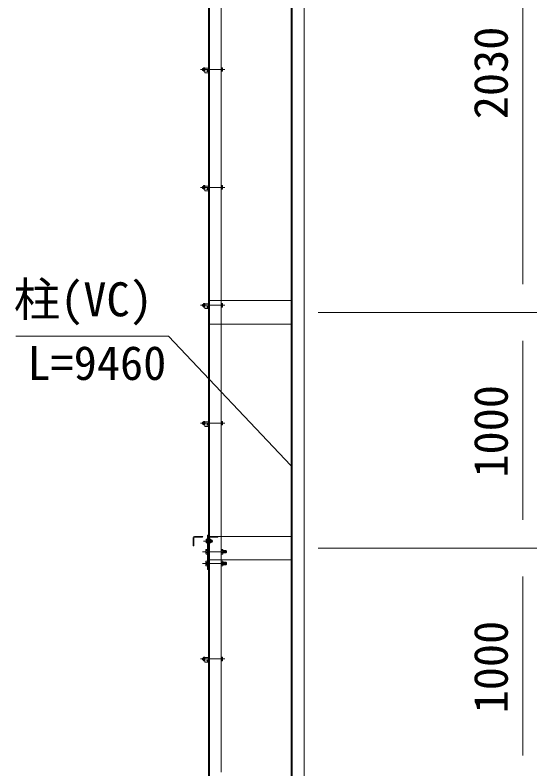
# Model space of a CAD drawing. Units: millimetres, scale not verified. Extents: x -12600 to 12600, y -8910 to 8910.
# Drawn here: x -2102 to 110, y -1699 to 1499 of the extents above; entities that cross this region are included whole.
import ezdxf
from ezdxf.enums import TextEntityAlignment as Align

# ---------------------------------------------------------------- set-up
doc = ezdxf.new("R2010")
doc.units = ezdxf.units.MM
doc.header["$LTSCALE"] = 60
doc.linetypes.add('DASHED', pattern=[7.5, 6, -1.5])
doc.linetypes.add('USER1', pattern=[50.8, 31.75, -6.35, 6.35, -6.35])
for name, color, linetype, lineweight in [('0-1_D-BMK', 2, 'USER1', 13), ('0-4_D-STR1', 1, 'Continuous', 18), ('0-6_D-STR3', 3, 'Continuous', 13), ('0-7_D-STR-DIM', 7, 'Continuous', 9), ('0-9_D-STR-TXT', 7, 'Continuous', 9)]:
    doc.layers.add(name, color=color, linetype=linetype, lineweight=lineweight)
doc.styles.add('ＭＳ ゴシック', font='')
doc.styles.get('ＭＳ ゴシック').set_extended_font_data('MS Gothic')

msp = doc.modelspace()

# ---------------------------------------------------------------- linework, layer by layer
at = {"layer": '0-1_D-BMK'}
for p, q in [((-1316.14, 1267.65), (-1213.14, 1267.65)), ((-1316.14, 767.65), (-1213.14, 767.65)), ((-1316.14, 267.65), (-1213.14, 267.65)), ((-1316.14, -232.35), (-1213.14, -232.35)), ((-1303.33, -732.35), (-1263.96, -732.35)), ((-1307.05, -777.35), (-1204.05, -777.35)), ((-1307.05, -827.35), (-1204.05, -827.35)), ((-1316.14, -1232.35), (-1213.14, -1232.35))]:
    msp.add_line(p, q, dxfattribs=at)
at = {"layer": '0-4_D-STR1'}
for p, q in [((-1282.14, -5562.35), (-1282.14, 2292.65)), ((-1278.14, -5562.35), (-1278.14, 2292.65)), ((-927.14, 1965.31), (-927.14, -5562.35)), ((-1228.14, 287.65), (-1228.14, 1767.65)), ((-931.14, 287.65), (-1278.14, 287.65)), ((-1278.14, 187.65), (-931.14, 187.65)), ((-1228.14, -712.35), (-1228.14, 187.65)), ((-1346.83, -752.35), (-1346.83, -717.35)), ((-1343.83, -750.35), (-1343.83, -719.85)), ((-1341.83, -712.35), (-1306.83, -712.35)), ((-1339.33, -715.35), (-1308.83, -715.35)), ((-1306.83, -713.35), (-1306.83, -712.35)), ((-1282.14, -752.35), (-1282.14, -717.35)), ((-1279.14, -750.35), (-1279.14, -719.85)), ((-931.14, -712.35), (-1278.14, -712.35)), ((-1277.14, -712.35), (-1242.14, -712.35)), ((-1274.64, -715.35), (-1244.14, -715.35)), ((-1242.14, -713.35), (-1242.14, -712.35)), ((-1345.83, -752.35), (-1346.83, -752.35)), ((-1281.14, -752.35), (-1282.14, -752.35)), ((-1278.14, -812.35), (-931.14, -812.35)), ((-1228.14, -1712.35), (-1228.14, -812.35))]:
    msp.add_line(p, q, dxfattribs=at)
at = {"layer": '0-4_D-STR1', "linetype": 'DASHED'}
for p, q in [((-1228.14, 287.65), (-1228.14, 187.65)), ((-1228.14, -712.35), (-1228.14, -812.35))]:
    msp.add_line(p, q, dxfattribs=at)
at = {"layer": '0-4_D-STR1'}
msp.add_lwpolyline([(-931.14, 1963.65), (-931.14, -5562.35), (-877.14, -5562.35), (-877.14, 1986.02)], dxfattribs=at)
for centre, radius, start, end in [((-1341.83, -717.35), 5, 90, 180), ((-1339.33, -719.85), 4.5, 90, 180), ((-1308.83, -713.35), 2, 270, 0), ((-1277.14, -717.35), 5, 90, 180), ((-1274.64, -719.85), 4.5, 90, 180), ((-1244.14, -713.35), 2, 270, 0), ((-1345.83, -750.35), 2, 270, 0), ((-1281.14, -750.35), 2, 270, 0)]:
    msp.add_arc(centre, radius, start, end, dxfattribs=at)
at = {"layer": '0-6_D-STR3'}
for p, q in [((-1306.94, 1271.65), (-1308.14, 1270.45)), ((-1308.14, 1270.45), (-1308.14, 1264.85)), ((-1306.94, 1263.65), (-1308.14, 1264.85)), ((-1306.94, 1271.65), (-1306.94, 1263.65)), ((-1303.64, 1271.65), (-1306.94, 1271.65)), ((-1303.64, 1263.65), (-1306.94, 1263.65)), ((-1302.92, 1275.16), (-1303.64, 1273.9)), ((-1303.64, 1261.4), (-1303.64, 1273.9)), ((-1302.92, 1260.15), (-1303.64, 1261.4)), ((-1297.14, 1275.16), (-1302.92, 1275.16)), ((-1297.14, 1271.4), (-1302.92, 1271.4)), ((-1297.14, 1263.9), (-1302.92, 1263.9)), ((-1297.14, 1260.15), (-1302.92, 1260.15)), ((-1297.14, 1260.15), (-1297.14, 1275.16)), ((-1297.14, 1273.65), (-1282.14, 1273.65)), ((-1297.14, 1273.65), (-1297.14, 1253.65)), ((-1297.14, 1253.65), (-1282.14, 1253.65)), ((-1286.89, 1263.15), (-1282.14, 1263.15)), ((-1286.89, 1258.65), (-1282.14, 1258.65)), ((-1282.14, 1258.65), (-1282.14, 1253.65)), ((-1228.14, 1275.16), (-1223.54, 1275.16)), ((-1228.14, 1275.16), (-1228.14, 1260.15)), ((-1228.14, 1271.4), (-1223.54, 1271.4)), ((-1228.14, 1263.9), (-1223.54, 1263.9)), ((-1228.14, 1260.15), (-1223.54, 1260.15)), ((-1222.84, 1273.95), (-1223.54, 1275.16)), ((-1222.84, 1261.35), (-1223.54, 1260.15)), ((-1222.84, 1273.95), (-1222.84, 1261.35)), ((-1306.94, 771.65), (-1308.14, 770.45)), ((-1308.14, 770.45), (-1308.14, 764.85)), ((-1306.94, 771.65), (-1306.94, 763.65)), ((-1303.64, 771.65), (-1306.94, 771.65)), ((-1302.92, 775.16), (-1303.64, 773.9)), ((-1303.64, 761.4), (-1303.64, 773.9)), ((-1297.14, 775.16), (-1302.92, 775.16)), ((-1297.14, 771.4), (-1302.92, 771.4)), ((-1297.14, 760.15), (-1297.14, 775.16)), ((-1297.14, 773.65), (-1282.14, 773.65)), ((-1297.14, 773.65), (-1297.14, 753.65)), ((-1228.14, 775.16), (-1223.54, 775.16)), ((-1228.14, 775.16), (-1228.14, 760.15)), ((-1228.14, 771.4), (-1223.54, 771.4)), ((-1222.84, 773.95), (-1223.54, 775.16)), ((-1222.84, 773.95), (-1222.84, 761.35)), ((-1306.94, 763.65), (-1308.14, 764.85)), ((-1303.64, 763.65), (-1306.94, 763.65)), ((-1302.92, 760.15), (-1303.64, 761.4)), ((-1297.14, 763.9), (-1302.92, 763.9)), ((-1297.14, 760.15), (-1302.92, 760.15)), ((-1297.14, 753.65), (-1282.14, 753.65)), ((-1286.89, 763.15), (-1282.14, 763.15)), ((-1286.89, 758.65), (-1282.14, 758.65)), ((-1282.14, 758.65), (-1282.14, 753.65)), ((-1228.14, 763.9), (-1223.54, 763.9)), ((-1228.14, 760.15), (-1223.54, 760.15)), ((-1222.84, 761.35), (-1223.54, 760.15)), ((-1306.94, 271.65), (-1308.14, 270.45)), ((-1308.14, 270.45), (-1308.14, 264.85)), ((-1306.94, 263.65), (-1308.14, 264.85)), ((-1306.94, 271.65), (-1306.94, 263.65)), ((-1303.64, 271.65), (-1306.94, 271.65)), ((-1303.64, 263.65), (-1306.94, 263.65)), ((-1302.92, 275.16), (-1303.64, 273.9)), ((-1303.64, 261.4), (-1303.64, 273.9)), ((-1302.92, 260.15), (-1303.64, 261.4)), ((-1297.14, 275.16), (-1302.92, 275.16)), ((-1297.14, 271.4), (-1302.92, 271.4)), ((-1297.14, 263.9), (-1302.92, 263.9)), ((-1297.14, 260.15), (-1302.92, 260.15)), ((-1297.14, 260.15), (-1297.14, 275.16)), ((-1297.14, 273.65), (-1282.14, 273.65)), ((-1297.14, 273.65), (-1297.14, 253.65)), ((-1286.89, 263.15), (-1282.14, 263.15)), ((-1286.89, 258.65), (-1282.14, 258.65)), ((-1282.14, 258.65), (-1282.14, 253.65)), ((-1228.14, 275.16), (-1223.54, 275.16)), ((-1228.14, 275.16), (-1228.14, 260.15)), ((-1228.14, 271.4), (-1223.54, 271.4)), ((-1228.14, 263.9), (-1223.54, 263.9)), ((-1228.14, 260.15), (-1223.54, 260.15)), ((-1222.84, 273.95), (-1223.54, 275.16)), ((-1222.84, 261.35), (-1223.54, 260.15)), ((-1222.84, 273.95), (-1222.84, 261.35)), ((-1297.14, 253.65), (-1282.14, 253.65)), ((-1306.94, -228.35), (-1308.14, -229.55)), ((-1308.14, -229.55), (-1308.14, -235.15)), ((-1306.94, -236.35), (-1308.14, -235.15)), ((-1306.94, -228.35), (-1306.94, -236.35)), ((-1303.64, -228.35), (-1306.94, -228.35)), ((-1303.64, -236.35), (-1306.94, -236.35)), ((-1302.92, -224.84), (-1303.64, -226.1)), ((-1303.64, -238.6), (-1303.64, -226.1)), ((-1302.92, -239.85), (-1303.64, -238.6)), ((-1297.14, -224.84), (-1302.92, -224.84)), ((-1297.14, -228.6), (-1302.92, -228.6)), ((-1297.14, -236.1), (-1302.92, -236.1)), ((-1297.14, -239.85), (-1302.92, -239.85)), ((-1297.14, -239.85), (-1297.14, -224.84)), ((-1297.14, -226.35), (-1282.14, -226.35)), ((-1297.14, -226.35), (-1297.14, -246.35)), ((-1297.14, -246.35), (-1282.14, -246.35)), ((-1286.89, -236.85), (-1282.14, -236.85)), ((-1286.89, -241.35), (-1282.14, -241.35)), ((-1282.14, -241.35), (-1282.14, -246.35)), ((-1228.14, -224.84), (-1223.54, -224.84)), ((-1228.14, -224.84), (-1228.14, -239.85)), ((-1228.14, -228.6), (-1223.54, -228.6)), ((-1228.14, -236.1), (-1223.54, -236.1)), ((-1228.14, -239.85), (-1223.54, -239.85)), ((-1222.84, -226.05), (-1223.54, -224.84)), ((-1222.84, -238.65), (-1223.54, -239.85)), ((-1222.84, -226.05), (-1222.84, -238.65)), ((-1291.94, -726.05), (-1291.25, -724.84)), ((-1291.94, -726.05), (-1291.94, -738.65)), ((-1286.64, -724.84), (-1291.25, -724.84)), ((-1286.64, -728.6), (-1291.25, -728.6)), ((-1286.64, -852.35), (-1286.64, -707.35)), ((-1286.64, -707.35), (-1282.14, -707.35)), ((-1286.64, -724.84), (-1286.64, -739.85)), ((-1279.14, -724.84), (-1273.37, -724.84)), ((-1279.14, -739.85), (-1279.14, -724.84)), ((-1279.14, -728.6), (-1273.37, -728.6)), ((-1273.37, -724.84), (-1272.64, -726.1)), ((-1272.64, -738.6), (-1272.64, -726.1)), ((-1272.64, -728.35), (-1267.84, -728.35)), ((-1272.64, -729.1), (-1267.09, -729.1)), ((-1267.84, -728.35), (-1266.64, -729.55)), ((-1267.84, -728.35), (-1267.84, -736.35)), ((-1267.84, -736.35), (-1266.64, -735.15)), ((-1266.64, -729.55), (-1266.64, -735.15)), ((-1291.94, -738.65), (-1291.25, -739.85)), ((-1286.64, -736.1), (-1291.25, -736.1)), ((-1286.64, -739.85), (-1291.25, -739.85)), ((-1279.14, -736.1), (-1273.37, -736.1)), ((-1279.14, -739.85), (-1273.37, -739.85)), ((-1273.37, -739.85), (-1272.64, -738.6)), ((-1272.64, -735.6), (-1267.09, -735.6)), ((-1272.64, -736.35), (-1267.84, -736.35)), ((-1293.64, -769.1), (-1292.74, -767.53)), ((-1293.64, -769.1), (-1293.64, -785.6)), ((-1293.64, -785.6), (-1292.74, -787.16)), ((-1292.74, -767.53), (-1286.64, -767.53)), ((-1292.74, -772.44), (-1286.64, -772.44)), ((-1292.74, -782.26), (-1286.64, -782.26)), ((-1292.74, -787.16), (-1286.64, -787.16)), ((-1286.64, -767.53), (-1286.64, -787.16)), ((-1293.64, -819.1), (-1292.74, -817.53)), ((-1293.64, -819.1), (-1293.64, -835.6)), ((-1292.74, -817.53), (-1286.64, -817.53)), ((-1292.74, -822.44), (-1286.64, -822.44)), ((-1286.64, -817.53), (-1286.64, -837.16)), ((-1293.64, -835.6), (-1292.74, -837.16)), ((-1292.74, -832.26), (-1286.64, -832.26)), ((-1292.74, -837.16), (-1286.64, -837.16)), ((-1286.64, -852.35), (-1282.14, -852.35)), ((-1306.94, -1228.35), (-1308.14, -1229.55)), ((-1308.14, -1229.55), (-1308.14, -1235.15)), ((-1306.94, -1236.35), (-1308.14, -1235.15)), ((-1306.94, -1228.35), (-1306.94, -1236.35)), ((-1303.64, -1228.35), (-1306.94, -1228.35)), ((-1303.64, -1236.35), (-1306.94, -1236.35)), ((-1302.92, -1224.84), (-1303.64, -1226.1)), ((-1303.64, -1238.6), (-1303.64, -1226.1)), ((-1302.92, -1239.85), (-1303.64, -1238.6)), ((-1297.14, -1224.84), (-1302.92, -1224.84)), ((-1297.14, -1228.6), (-1302.92, -1228.6)), ((-1297.14, -1236.1), (-1302.92, -1236.1)), ((-1297.14, -1239.85), (-1302.92, -1239.85)), ((-1297.14, -1239.85), (-1297.14, -1224.84)), ((-1297.14, -1226.35), (-1282.14, -1226.35)), ((-1297.14, -1226.35), (-1297.14, -1246.35)), ((-1297.14, -1246.35), (-1282.14, -1246.35)), ((-1286.89, -1236.85), (-1282.14, -1236.85)), ((-1286.89, -1241.35), (-1282.14, -1241.35)), ((-1282.14, -1241.35), (-1282.14, -1246.35)), ((-1228.14, -1224.84), (-1223.54, -1224.84)), ((-1228.14, -1224.84), (-1228.14, -1239.85)), ((-1228.14, -1228.6), (-1223.54, -1228.6)), ((-1228.14, -1236.1), (-1223.54, -1236.1)), ((-1228.14, -1239.85), (-1223.54, -1239.85)), ((-1222.84, -1226.05), (-1223.54, -1224.84)), ((-1222.84, -1238.65), (-1223.54, -1239.85)), ((-1222.84, -1226.05), (-1222.84, -1238.65))]:
    msp.add_line(p, q, dxfattribs=at)
at = {"layer": '0-6_D-STR3', "linetype": 'DASHED'}
for p, q in [((-1222.05, -767.53), (-1228.14, -767.53)), ((-1228.14, -767.53), (-1228.14, -787.16)), ((-1222.05, -772.44), (-1228.14, -772.44)), ((-1222.05, -782.26), (-1228.14, -782.26)), ((-1222.05, -787.16), (-1228.14, -787.16)), ((-1221.14, -769.1), (-1222.05, -767.53)), ((-1221.14, -785.6), (-1222.05, -787.16)), ((-1221.14, -769.1), (-1221.14, -785.6)), ((-1221.14, -772.35), (-1208.14, -772.35)), ((-1221.14, -773.25), (-1207.24, -773.25)), ((-1221.14, -781.45), (-1207.24, -781.45)), ((-1221.14, -782.35), (-1208.14, -782.35)), ((-1208.14, -772.35), (-1206.64, -773.85)), ((-1206.64, -773.85), (-1206.64, -780.85)), ((-1222.05, -817.53), (-1228.14, -817.53)), ((-1228.14, -817.53), (-1228.14, -837.16)), ((-1222.05, -822.44), (-1228.14, -822.44)), ((-1221.14, -819.1), (-1222.05, -817.53)), ((-1221.14, -819.1), (-1221.14, -835.6)), ((-1221.14, -822.35), (-1208.14, -822.35)), ((-1221.14, -823.25), (-1207.24, -823.25)), ((-1208.14, -822.35), (-1206.64, -823.85)), ((-1206.64, -823.85), (-1206.64, -830.85)), ((-1222.05, -832.26), (-1228.14, -832.26)), ((-1222.05, -837.16), (-1228.14, -837.16)), ((-1221.14, -835.6), (-1222.05, -837.16)), ((-1221.14, -831.45), (-1207.24, -831.45)), ((-1221.14, -832.35), (-1208.14, -832.35))]:
    msp.add_line(p, q, dxfattribs=at)
for points in [[(-1208.14, -772.35), (-1208.14, -782.35), (-1206.64, -780.85)], [(-1208.14, -822.35), (-1208.14, -832.35), (-1206.64, -830.85)]]:
    msp.add_lwpolyline(points, dxfattribs=at)
at = {"layer": '0-6_D-STR3'}
for centre, radius, start, end in [((-1300.18, 1273.28), 3.32, 145.61586, 214.38414), ((-1291.08, 1267.65), 12.42, 162.4121, 197.5879), ((-1300.18, 1262.02), 3.32, 145.61584, 214.38415), ((-1286.89, 1260.9), 2.25, 90, 270), ((-1226.28, 1273.28), 3.32, 325.61585, 34.38415), ((-1235.38, 1267.65), 12.42, 342.4121, 17.5879), ((-1226.28, 1262.02), 3.32, 325.61585, 34.38415), ((-1300.18, 773.28), 3.32, 145.61586, 214.38414), ((-1291.08, 767.65), 12.42, 162.4121, 197.5879), ((-1226.28, 773.28), 3.32, 325.61585, 34.38415), ((-1235.38, 767.65), 12.42, 342.4121, 17.5879), ((-1300.18, 762.02), 3.32, 145.61584, 214.38415), ((-1286.89, 760.9), 2.25, 90, 270), ((-1226.28, 762.02), 3.32, 325.61585, 34.38415), ((-1300.18, 273.28), 3.32, 145.61586, 214.38414), ((-1291.08, 267.65), 12.42, 162.4121, 197.5879), ((-1300.18, 262.02), 3.32, 145.61584, 214.38415), ((-1286.89, 260.9), 2.25, 90, 270), ((-1226.28, 273.28), 3.32, 325.61585, 34.38415), ((-1235.38, 267.65), 12.42, 342.4121, 17.5879), ((-1226.28, 262.02), 3.32, 325.61585, 34.38415), ((-1300.18, -226.72), 3.32, 145.61586, 214.38414), ((-1291.08, -232.35), 12.42, 162.4121, 197.5879), ((-1300.18, -237.98), 3.32, 145.61584, 214.38415), ((-1286.89, -239.1), 2.25, 90, 270), ((-1226.28, -226.72), 3.32, 325.61585, 34.38415), ((-1235.38, -232.35), 12.42, 342.4121, 17.5879), ((-1226.28, -237.98), 3.32, 325.61585, 34.38415), ((-1288.51, -726.72), 3.32, 145.61585, 214.38415), ((-1279.41, -732.35), 12.42, 162.4121, 197.5879), ((-1276.11, -726.72), 3.32, 325.61586, 34.38414), ((-1285.21, -732.35), 12.42, 342.4121, 17.5879), ((-1288.51, -737.98), 3.32, 145.61585, 214.38415), ((-1276.11, -737.98), 3.32, 325.61585, 34.38416), ((-1289.15, -769.99), 4.34, 145.61575, 214.38425), ((-1277.26, -777.35), 16.24, 162.41205, 197.58795), ((-1289.15, -784.71), 4.34, 145.61575, 214.38425), ((-1289.15, -819.99), 4.34, 145.61575, 214.38425), ((-1277.26, -827.35), 16.24, 162.41205, 197.58795), ((-1289.15, -834.71), 4.34, 145.61575, 214.38425), ((-1300.18, -1226.72), 3.32, 145.61586, 214.38414), ((-1291.08, -1232.35), 12.42, 162.4121, 197.5879), ((-1300.18, -1237.98), 3.32, 145.61584, 214.38415), ((-1286.89, -1239.1), 2.25, 90, 270), ((-1226.28, -1226.72), 3.32, 325.61585, 34.38415), ((-1235.38, -1232.35), 12.42, 342.4121, 17.5879), ((-1226.28, -1237.98), 3.32, 325.61585, 34.38415)]:
    msp.add_arc(centre, radius, start, end, dxfattribs=at)
at = {"layer": '0-6_D-STR3', "linetype": 'DASHED'}
for centre, radius, start, end in [((-1237.53, -777.35), 16.24, 342.41205, 17.58795), ((-1225.63, -769.99), 4.34, 325.61575, 34.38425), ((-1225.63, -784.71), 4.34, 325.61575, 34.38425), ((-1237.53, -827.35), 16.24, 342.41205, 17.58795), ((-1225.63, -819.99), 4.34, 325.61575, 34.38425), ((-1225.63, -834.71), 4.34, 325.61575, 34.38425)]:
    msp.add_arc(centre, radius, start, end, dxfattribs=at)
at = {"layer": '0-7_D-STR-DIM'}
for p, q in [((50.06, 357.65), (50.06, 2147.65)), ((-817.14, 237.65), (110.06, 237.65)), ((-817.14, 237.65), (110.06, 237.65)), ((50.06, -642.35), (50.06, 117.65)), ((-817.14, -762.35), (110.06, -762.35)), ((-817.14, -762.35), (110.06, -762.35)), ((50.06, -1642.35), (50.06, -882.35))]:
    msp.add_line(p, q, dxfattribs=at)
at = {"layer": '0-9_D-STR-TXT'}
msp.add_lwpolyline([(-2098.84, 136.94), (-1451.91, 136.94), (-932.52, -411.36)], dxfattribs=at)

# ---------------------------------------------------------------- texts
at = {"layer": '0-7_D-STR-DIM', "style": 'ＭＳ ゴシック'}
for s, p in [('2030', (29.82, 1056.9)), ('1000', (29.82, -463.05)), ('1000', (29.82, -1463.05))]:
    msp.add_text(s, height=144.3, rotation=90, dxfattribs=at).set_placement(p, align=Align.BOTTOM_LEFT)
at = {"layer": '0-9_D-STR-TXT', "style": 'ＭＳ ゴシック'}
for s, p in [('柱(VC) \u3000\u3000', (-2107.98, 177.74)), ('L=9460', (-2050.09, -92.28))]:
    msp.add_text(s, height=144.3, dxfattribs=at).set_placement(p, align=Align.BOTTOM_LEFT)

doc.saveas('drawing.dxf')
